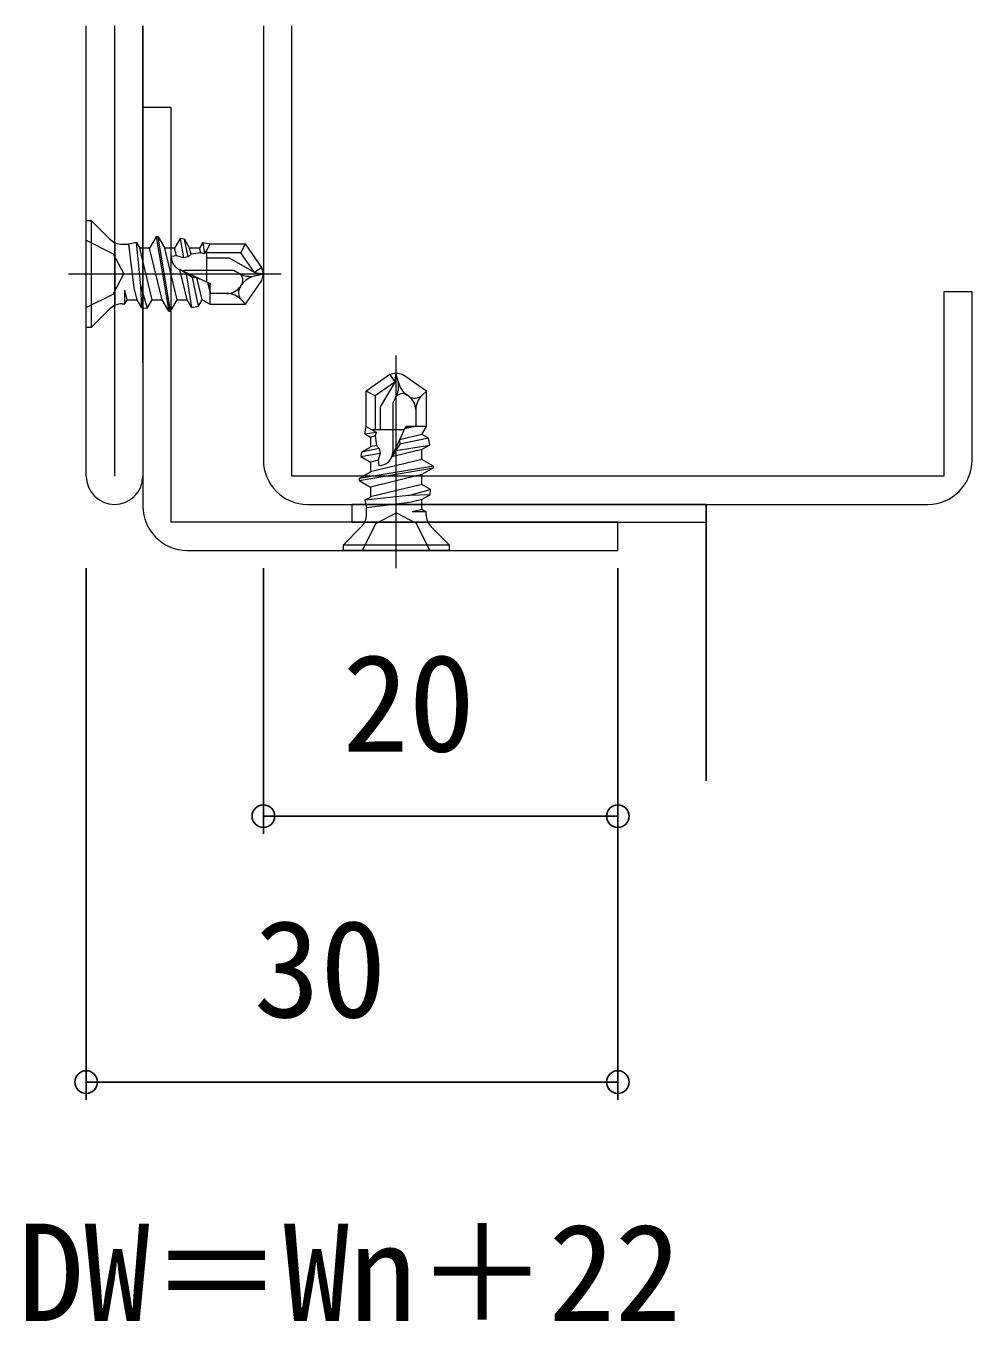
# Model space of a CAD drawing. Units: millimetres, scale not verified. Extents: x -437 to 438, y -281 to 279.
# Drawn here: x 107.4 to 160.8, y -15.4 to 57.7 of the extents above; entities that cross this region are included whole.
import ezdxf
from ezdxf.enums import TextEntityAlignment as Align

# ---------------------------------------------------------------- set-up
doc = ezdxf.new("R2010")
doc.units = ezdxf.units.MM
doc.header["$LTSCALE"] = 2
for name, color, linetype, lineweight in [('0-2_YKK_11', 211, 'Continuous', 18), ('0-3_YKK_11E', 4, 'Continuous', 18), ('0-5_YKK_13', 4, 'Continuous', 18)]:
    doc.layers.add(name, color=color, linetype=linetype, lineweight=lineweight)
doc.layers.add('0-7_YKK_D', color=6, linetype='Continuous')
doc.layers.add('0-9_YSS_K', color=3, linetype='Continuous')
doc.styles.add('ＭＳ ゴシック', font='')
doc.styles.get('ＭＳ ゴシック').set_extended_font_data('MS Gothic')

msp = doc.modelspace()

# ---------------------------------------------------------------- linework, layer by layer
at = {"layer": '0-2_YKK_11'}
for p, q in [((110.757, 32.282), (110.757, 57.682)), ((112.357, 57.682), (112.357, 32.282)), ((113.957, 57.682), (113.957, 32.282))]:
    msp.add_line(p, q, dxfattribs=at)
msp.add_lwpolyline([(116.457, 28.082), (140.757, 28.082), (140.757, 29.682), (115.557, 29.682), (115.557, 53.082), (113.957, 53.082), (113.957, 30.582)], dxfattribs=at)
for centre, radius, start, end in [((112.357, 32.282), 1.6, 180, 0), ((116.457, 30.582), 2.5, 180.00001, 269.99999)]:
    msp.add_arc(centre, radius, start, end, dxfattribs=at)
at = {"layer": '0-3_YKK_11E'}
for p, q in [((120.757, 57.682), (120.757, 33.182)), ((123.257, 30.682), (158.257, 30.682))]:
    msp.add_line(p, q, dxfattribs=at)
msp.add_lwpolyline([(160.757, 33.182), (160.757, 42.682), (159.157, 42.682), (159.157, 32.282), (122.357, 32.282), (122.357, 57.682)], dxfattribs=at)
for centre, start, end in [((123.257, 33.182), 180, 270), ((158.257, 33.182), 270, 0)]:
    msp.add_arc(centre, 2.5, start, end, dxfattribs=at)
at = {"layer": '0-5_YKK_13', "color": 211}
msp.add_line((113.957, 38.682), (113.957, 57.682), dxfattribs=at)
at = {"layer": '0-5_YKK_13'}
for p, q in [((110.757, 40.682), (110.757, 46.682)), ((111.057, 46.682), (110.757, 46.682)), ((111.057, 40.682), (111.057, 46.682)), ((112.084, 45.655), (111.057, 46.682)), ((110.757, 45.582), (112.271, 44.827)), ((112.377, 45.362), (112.377, 42.002)), ((112.791, 45.362), (113.158, 45.362)), ((113.588, 45.457), (113.158, 45.362)), ((113.466, 42.907), (113.158, 45.362)), ((113.588, 45.457), (113.776, 45.132)), ((113.849, 43), (113.588, 45.457)), ((114.71, 45.782), (114.335, 45.132)), ((114.71, 45.782), (115.415, 41.582)), ((114.81, 45.782), (114.71, 45.782)), ((115.515, 41.582), (114.81, 45.782)), ((114.81, 45.782), (115.186, 45.132)), ((116.067, 45.689), (115.745, 45.132)), ((116.298, 45.647), (116.067, 45.689)), ((116.067, 45.689), (116.246, 44.597)), ((116.298, 45.647), (116.596, 45.132)), ((116.507, 44.645), (116.298, 45.647)), ((117.343, 45.457), (117.155, 45.132)), ((117.343, 45.457), (117.437, 44.818)), ((117.757, 45.382), (119.739, 45.382)), ((119.479, 44.882), (119.739, 45.382)), ((120.677, 44.043), (119.739, 45.382)), ((112.271, 44.827), (112.88, 43.682)), ((114.481, 42.232), (113.776, 45.132)), ((114.335, 45.132), (113.776, 45.132)), ((115.04, 42.232), (114.335, 45.132)), ((115.891, 42.232), (115.186, 45.132)), ((115.745, 45.132), (115.186, 45.132)), ((115.849, 44.705), (115.745, 45.132)), ((117.155, 45.132), (116.596, 45.132)), ((116.675, 44.805), (116.596, 45.132)), ((117.219, 44.871), (117.155, 45.132)), ((117.557, 43.234), (117.557, 45.029)), ((119.479, 44.882), (117.557, 44.882)), ((120.257, 43.771), (119.479, 44.882)), ((116.45, 42.232), (116.037, 43.931)), ((119.093, 43.882), (116.307, 43.882)), ((118.852, 44.582), (117.557, 44.582)), ((120.257, 43.771), (118.852, 44.582)), ((119.381, 43.716), (119.093, 43.882)), ((120.677, 44.043), (120.257, 43.771)), ((120.757, 43.682), (120.677, 44.043)), ((109.757, 43.682), (121.757, 43.682)), ((116.392, 43.701), (116.705, 41.791)), ((117.086, 41.86), (116.748, 43.483)), ((117.301, 42.232), (116.995, 43.492)), ((117.757, 42.657), (117.624, 43.203)), ((117.757, 41.982), (117.757, 43.142)), ((119.739, 41.982), (120.677, 43.321)), ((120.257, 43.771), (120.757, 43.682)), ((120.284, 43.577), (120.757, 43.682)), ((120.677, 43.321), (120.757, 43.682)), ((113.071, 42.232), (112.938, 42.778)), ((112.938, 42.002), (112.938, 42.778)), ((113.63, 42.232), (113.466, 42.907)), ((117.723, 42.888), (117.757, 42.657)), ((118.696, 42.582), (117.757, 42.582)), ((119.462, 42.981), (119.524, 43.07)), ((112.084, 41.709), (111.057, 40.682)), ((112.791, 42.002), (112.938, 42.002)), ((112.938, 42.002), (113.071, 42.232)), ((113.071, 42.232), (113.63, 42.232)), ((113.895, 41.774), (113.63, 42.232)), ((113.895, 41.774), (114.204, 41.753)), ((114.204, 41.753), (114.481, 42.232)), ((114.481, 42.232), (115.04, 42.232)), ((115.415, 41.582), (115.04, 42.232)), ((115.515, 41.582), (115.891, 42.232)), ((115.891, 42.232), (116.45, 42.232)), ((116.705, 41.791), (116.45, 42.232)), ((116.705, 41.791), (117.086, 41.86)), ((117.086, 41.86), (117.301, 42.232)), ((117.301, 42.232), (117.757, 41.982)), ((117.757, 41.982), (119.739, 41.982)), ((119.514, 42.225), (119.739, 41.982)), ((115.415, 41.582), (115.515, 41.582)), ((110.757, 40.682), (111.057, 40.682)), ((128.257, 27.082), (128.257, 39.082)), ((128.257, 38.082), (127.896, 38.002)), ((128.168, 37.582), (128.257, 38.082)), ((128.362, 37.609), (128.257, 38.082)), ((128.618, 38.002), (128.257, 38.082)), ((127.896, 38.002), (126.557, 37.064)), ((128.168, 37.582), (127.057, 36.804)), ((128.168, 37.582), (127.357, 36.177)), ((127.896, 38.002), (128.168, 37.582)), ((129.957, 37.064), (128.618, 38.002)), ((127.057, 36.804), (126.557, 37.064)), ((126.557, 35.082), (126.557, 37.064)), ((127.057, 36.804), (127.057, 34.882)), ((128.223, 36.706), (128.057, 36.419)), ((128.958, 36.787), (128.869, 36.849)), ((129.714, 36.839), (129.957, 37.064)), ((129.957, 35.082), (129.957, 37.064)), ((127.357, 36.177), (127.357, 34.882)), ((128.057, 36.419), (128.057, 33.632)), ((129.357, 36.021), (129.357, 35.082)), ((126.482, 34.668), (127.121, 34.763)), ((126.482, 34.668), (126.807, 34.48)), ((127.068, 34.544), (126.807, 34.48)), ((126.807, 34.48), (126.807, 33.921)), ((128.705, 34.882), (126.91, 34.882)), ((129.707, 34.626), (128.447, 34.32)), ((130.079, 34.411), (128.456, 34.074)), ((129.282, 35.082), (128.736, 34.949)), ((129.957, 35.082), (128.797, 35.082)), ((129.051, 35.048), (129.282, 35.082)), ((129.707, 34.626), (129.957, 35.082)), ((130.079, 34.411), (129.707, 34.626)), ((130.148, 34.03), (130.079, 34.411)), ((126.292, 33.624), (126.25, 33.392)), ((126.292, 33.624), (126.807, 33.921)), ((127.294, 33.832), (126.292, 33.624)), ((127.134, 34), (126.807, 33.921)), ((129.707, 33.775), (128.008, 33.363)), ((128.238, 33.718), (130.148, 34.03)), ((130.148, 34.03), (129.707, 33.775)), ((129.707, 33.216), (129.707, 33.775)), ((126.25, 33.392), (127.342, 33.571)), ((126.25, 33.392), (126.807, 33.07)), ((129.707, 33.216), (126.807, 32.511)), ((127.234, 33.174), (126.807, 33.07)), ((126.807, 33.07), (126.807, 32.511)), ((130.357, 32.841), (129.707, 33.216)), ((130.357, 32.841), (126.157, 32.136)), ((126.157, 32.036), (130.357, 32.741)), ((126.157, 32.136), (126.807, 32.511)), ((129.707, 32.365), (126.807, 31.66)), ((130.357, 32.741), (129.707, 32.365)), ((129.707, 31.806), (129.707, 32.365)), ((130.357, 32.741), (130.357, 32.841)), ((126.157, 32.136), (126.157, 32.036)), ((126.157, 32.036), (126.807, 31.66)), ((129.707, 31.806), (126.807, 31.101)), ((126.807, 31.66), (126.807, 31.101)), ((130.186, 31.529), (129.707, 31.806)), ((130.165, 31.22), (130.186, 31.529)), ((128.939, 31.174), (126.482, 30.913)), ((126.482, 30.913), (126.807, 31.101)), ((126.482, 30.913), (126.577, 30.483)), ((129.032, 30.791), (126.577, 30.483)), ((129.707, 30.955), (129.032, 30.791)), ((130.165, 31.22), (129.707, 30.955)), ((129.707, 30.396), (129.707, 30.955)), ((126.577, 30.116), (126.577, 30.483)), ((127.112, 29.596), (128.257, 30.205)), ((129.707, 30.396), (129.161, 30.263)), ((129.937, 30.263), (129.161, 30.263)), ((129.937, 30.263), (129.707, 30.396)), ((129.937, 30.116), (129.937, 30.263)), ((126.284, 29.409), (125.257, 28.382)), ((126.357, 28.082), (127.112, 29.596)), ((126.577, 29.702), (129.937, 29.702)), ((130.23, 29.409), (131.257, 28.382)), ((131.257, 28.382), (125.257, 28.382)), ((125.257, 28.382), (125.257, 28.082)), ((131.257, 28.082), (125.257, 28.082)), ((131.257, 28.082), (131.257, 28.382))]:
    msp.add_line(p, q, dxfattribs=at)
for points in [[(117.343, 45.457), (117.757, 45.382), (117.437, 44.818), (117.219, 44.871), (116.675, 44.805), (116.507, 44.645), (116.246, 44.597), (115.849, 44.705), (115.558, 44.669)], [(115.994, 43.95), (117.757, 43.142), (117.723, 42.888), (117.624, 43.203)], [(116.995, 43.492), (116.748, 43.483), (116.392, 43.701), (116.037, 43.931)], [(110.757, 41.782), (112.271, 42.537), (112.88, 43.682)], [(113.895, 41.774), (113.849, 43), (114.204, 41.753)], [(126.482, 34.668), (126.557, 35.082), (127.121, 34.763), (127.068, 34.544), (127.134, 34), (127.294, 33.832), (127.342, 33.571), (127.234, 33.174), (127.27, 32.883)], [(127.989, 33.319), (128.797, 35.082), (129.051, 35.048), (128.736, 34.949)], [(128.447, 34.32), (128.456, 34.074), (128.238, 33.718), (128.008, 33.363)], [(130.165, 31.22), (128.939, 31.174), (130.186, 31.529)], [(130.157, 28.082), (129.402, 29.596), (128.257, 30.205)]]:
    msp.add_lwpolyline(points, dxfattribs=at)
msp.add_lwpolyline([(125.757, 30.682), (125.757, 29.682), (145.757, 29.682), (145.757, 30.682)], close=True, dxfattribs=at)
for centre, radius, start, end in [((112.791, 46.362), 1, 225, 270), ((116.307, 44.632), 0.75, 177.14861, 270), ((119.156, 43.327), 0.449, 325, 60), ((120.011, 44.808), 1.26, 240, 282.5), ((120.557, 42.347), 1.26, 102.5, 145), ((118.696, 43.517), 0.935, 270, 325), ((118.696, 41.467), 1.115, 42.84567, 90), ((119.955, 42.635), 0.603, 145, 222.84567), ((112.791, 41.002), 1, 90, 135), ((127.131, 37.336), 1.26, 330, 12.5), ((129.592, 37.882), 1.26, 192.5, 235), ((128.612, 36.481), 0.449, 55, 150), ((129.304, 37.281), 0.603, 235, 312.84567), ((128.422, 36.021), 0.935, 0, 55), ((130.472, 36.021), 1.115, 132.84567, 180), ((127.307, 33.632), 0.75, 267.14861, 0), ((125.577, 30.116), 1, 315, 0), ((130.937, 30.116), 1, 180, 225)]:
    msp.add_arc(centre, radius, start, end, dxfattribs=at)
at = {"layer": '0-7_YKK_D'}
for p, q in [((110.757, 27.082), (110.757, -2.918)), ((120.757, 27.082), (120.757, 12.082)), ((140.757, 27.082), (140.757, 12.082)), ((140.757, 27.082), (140.757, -2.918)), ((140.757, 13.082), (120.757, 13.082)), ((140.757, -1.918), (110.757, -1.918))]:
    msp.add_line(p, q, dxfattribs=at)
for centre in [(120.757, 13.082), (140.757, 13.082), (110.757, -1.918), (140.757, -1.918)]:
    msp.add_circle(centre, 0.637, dxfattribs=at)
at = {"layer": '0-9_YSS_K'}
msp.add_line((145.757, 30.682), (145.757, 15.082), dxfattribs=at)

# ---------------------------------------------------------------- texts
at = {"layer": '0-7_YKK_D', "style": 'ＭＳ ゴシック'}
for s, p in [('20', (125.217, 15.082)), ('30', (120.217, 0.082)), ('DW＝Wn＋22', (106.89, -17.057))]:
    msp.add_text(s, height=5.499, dxfattribs=at).set_placement(p, align=Align.BOTTOM_LEFT)

doc.saveas('drawing.dxf')
